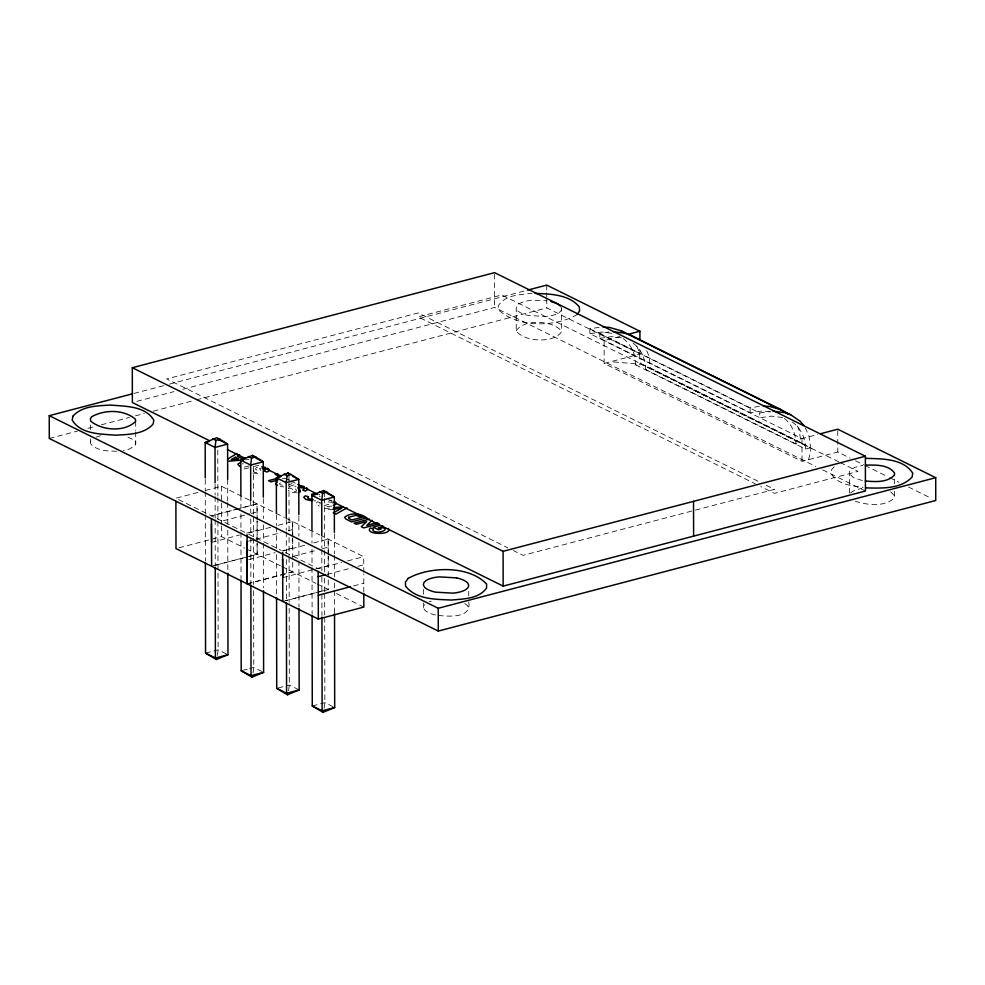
<?xml version="1.0" encoding="UTF-8"?>
<svg xmlns="http://www.w3.org/2000/svg" width="985" height="985" viewBox="0 0 985 985"><rect width="100%" height="100%" fill="white"/><g stroke="black" fill="none" stroke-linecap="round" stroke-linejoin="round"><path stroke-width="0.74" stroke-dasharray="4.92 3.69" d="M213.08 565.846L257.097 554.223L257.085 521.176M257.097 519.637L257.011 503.864L239.367 508.494M292.717 538.82L292.693 548.042L282.424 550.75M292.73 537.281L292.644 521.508L276.477 525.756M328.264 556.414L328.227 565.636L313.562 569.515M328.264 554.875L328.177 539.103L312.011 543.351M363.785 592.17L363.797 574.009M363.81 572.47L363.724 556.71L321.344 535.729M849.329 493.116L849.538 471.286L854.438 467.481L862.712 465.437M217.402 655.444L218.141 649.829L217.907 520.708M253.047 673.087L253.773 667.473L253.637 586.001M288.58 690.682L289.307 685.067L289.171 603.608M324.114 708.277L324.853 702.662L324.705 616.585M894.602 491.367L894.318 498.114C884.062 507.201 867.526 505.182 855.362 501.217M808.611 459.663L811.111 448.409L641.247 364.302L610.762 361.704M435.555 614.96C431.11 614.135 420.102 610.565 424.781 604.593M468.762 601.958C471.938 618.358 448.988 616.548 438.731 615.465M560.662 306.47L561.622 308.637L561.672 331.44C554.58 343.63 523.958 342.115 516.263 330.862L516.226 308.059L516.793 305.904L518.886 303.922A20.636 7.424 -0.1 0 1 532.319 300.191L546.835 300.794M516.263 330.862C523.355 318.672 553.964 320.187 561.672 331.44M561.622 308.637L561.044 310.792L558.963 312.787A20.636 7.424 -0.1 0 1 545.53 316.505L528.231 315.446A25.561 9.197 -0.1 0 1 517.187 310.238L516.226 308.059M116.698 451.228C107.894 451.093 97.281 450.995 90.842 444.112L90.374 441.933L91.457 439.815M135.708 431.886L135.745 443.94L134.662 446.057L128.259 449.517L123.371 450.637M320.002 503.286L319.965 504.295M834.209 466.755L831.734 469.5L831.18 473.403C837.065 484.558 851.877 485.716 863.045 487.624M850.498 493.005L854.697 490.185L861.592 488.437M577.272 314.523C555.528 327.352 517.519 327.906 498.619 309.881L498.213 305.953C504.886 294.687 520.462 294.724 532.023 293.358M280.417 482.872L279.408 483.807L280.368 484.817L284.862 485.568M291.597 483.795L288.605 484.94M288.297 488.671L289.885 487.994L292.459 489.176C289.159 492.291 301.902 492.746 293.85 488.067L294.084 486.996L296.066 486.11M254.007 470.128C250.707 473.243 263.451 473.711 255.41 469.032L256.396 467.493L260.68 466.705M96.124 437.057L100.544 435.739M242.248 463.984L243.233 463.59M429.362 601.749L431.307 601.195M211.578 542.403L239.453 535.04M246.779 533.107L257.048 530.398M248.676 559.665L275.086 552.683M247.247 583.883L292.73 571.866L292.668 538.303M282.744 577.641L312.085 569.896M282.793 601.478L328.276 589.473L328.214 555.897M353.492 585.94L363.773 583.231M133.898 393.458L163.596 385.664M169.531 384.101L525.941 290.563M136.829 401.351L173.951 391.611M182.853 389.272L494.642 307.443L815.814 466.459M49.287 438.473L77.507 431.061M87.899 428.34L93.846 426.776M101.27 424.831L129.478 417.418M135.425 415.867L144.327 413.528M153.241 411.188L194.821 400.279M196.31 399.885L546.774 307.899L639.954 354.046L639.942 347.964M619.873 336.501L604.125 340.638L604.162 363.44L802.012 461.399L837.804 452.004L850.043 458.074M604.162 363.44L639.954 354.046M249.18 465.893L244.797 467.038L243.701 466.496M623.246 338.643C631.545 344.59 635.694 354.92 635.707 364.93L640.792 363.588L810.655 447.707L808.907 435.715L805.274 427.884M248.836 467.826L244.625 468.934L240.168 466.73M254.462 466.361L258.673 465.252M633.183 343.26C641.481 349.207 645.631 359.537 645.643 369.547L650.728 368.205L801.002 442.622L799.254 430.63L797.099 425.224M197.948 492.438L175.896 498.238L245.696 532.799M205.299 490.518L221.465 486.27L284.443 517.445M282.079 478.944L284.874 478.217M237.89 508.888L211.43 515.832L235.058 509.701M236.523 509.319L257.11 503.914L257.134 519.181M178.925 547.82L221.551 536.628L244.797 548.14M270.592 527.295L247.063 533.476L281.242 550.393M216.023 565.082L257.196 554.272L257.171 543.597M304.661 545.284L282.609 551.071L318.143 568.665L341.672 562.497M247.161 583.834L292.73 571.866M599.126 327.315L589.88 328.842L589.892 333.656L801.975 438.596L817.722 434.471M347.545 560.945L363.724 556.71M645.643 369.547L795.917 443.952L801.002 442.622M635.707 364.93L805.57 449.037L810.655 447.707M285.638 600.653L328.276 589.473L317.33 584.056M205.557 653.129L212.538 651.294M213.942 650.925L218.141 649.829L227.978 654.705M242.581 670.403L248.183 668.938M249.574 668.569L253.773 667.473L263.611 672.349M278.127 688.01L289.307 685.067L297.926 689.328M312.27 705.974L324.853 702.662L334.691 707.538M223.238 520.782L249.747 513.862M251.224 513.481L257.122 511.941M248.552 541.122L254.45 539.583M255.928 539.201L280.971 532.663M288.334 530.743L292.754 529.598M292.939 556.414L316.505 550.258M322.403 548.731L328.288 547.192M326.995 574.39L352.051 567.865M357.937 566.326L363.834 564.787M289.442 486.553L295.081 484.485A8.717 3.14 -0.1 0 0 295.365 482.551M331.686 506.081L324.139 506.893M589.892 333.656L601.736 332.019L612.769 333.447M770.295 411.927L761.947 411.04L750.102 412.678L599.828 338.274L599.816 333.459L609.062 331.933M599.828 338.274L611.673 336.636L621.363 337.793M599.816 333.459L750.102 407.864L759.337 406.349M589.88 328.842L759.743 412.949L770.295 411.336M261.025 468.146L259.387 468.651L260.877 470.399M332.979 509.22L327.229 509.836L324.631 508.555L332.24 507.817M246.225 459.7L249.106 459.453M313.796 500.885L315.68 500.762M297.273 492.808L292.742 492.562L288.162 490.444M324.102 505.539L332.29 503.397A4.568 1.65 -0.1 0 0 331.945 502.338L325.432 501.55L324.028 500.121M283.803 486.922L280.405 486.442M782.632 417.554L771.6 416.126L759.755 417.763L759.743 412.949M318.611 494.187L319.756 494.47M331.945 500.503L330.8 500.22A7.141 2.573 -0.1 0 0 328.313 499.924M862.478 480.594L853.416 477.614L849.316 473.465M252.813 473.083L260.102 473.539A4.654 1.675 -0.1 0 0 260.914 473.268M320.741 502.842L317.589 501.833L315.976 503.2L316.948 504.874L319.251 505.982M127.915 437.081L133.307 439.655L135.29 441.748L135.745 443.94M855.485 460.758L863.648 464.809M865.015 465.474L888.138 476.925M889.504 477.602L899.022 482.318M908.539 487.033L931.675 498.484M838.801 461.866L501.747 294.971L418.169 316.911L755.212 483.795M840.168 462.544L858.058 471.396L774.481 493.337L760.716 486.516M822.709 469.882L865.433 491.035M757.957 481.197L418.157 312.947L166.724 378.929L507.903 547.869M766.219 485.285L774.469 489.373L523.035 555.355L513.407 550.59M285.379 478.279L289.516 480.323M290.895 481.012L296.411 483.733M329.483 500.121L332.24 501.488M285.81 518.122L319.977 535.052M246.164 548.817L280.429 565.784M281.796 566.461L315.963 583.379M336.476 593.524L363.81 607.068M464.785 603.559L467.481 605.566L468.774 608.04M319.202 495.972L319.756 496.305A4.568 1.65 -0.1 0 1 320.088 496.649M890.686 491.774L894.626 495.947M792.125 421.949C800.928 427.921 805.619 438.547 805.57 449.037M784.442 418.477C792.174 424.449 795.868 434.385 795.917 443.952M646.825 350.82L648.967 356.213L650.728 368.205M636.889 346.203L639.031 351.608L640.792 363.588M894.565 479.129L894.589 483.721M135.671 421.346L135.696 430.383M837.767 430.728L837.804 452.004M801.975 438.596L802.012 461.399M750.102 407.864L750.102 412.678M546.724 285.096L546.737 291.178M546.737 292.705L546.749 297.261M546.749 298.787L546.774 307.899M494.581 274.162L494.642 307.443M468.749 591.32L468.749 595.876M423.353 589.362L423.365 595.445M423.378 603.042L423.378 607.597M334.395 533.845L334.42 553.829M334.432 555.368L334.469 576.89M334.481 583.034L334.481 589.178M334.494 590.717L334.531 613.778M328.177 539.103L328.214 554.37M324.484 492.081L324.496 496.699M324.496 498.225L324.582 548.953M324.582 550.492L324.619 572.014M324.631 578.158L324.656 591.997M324.656 593.536L324.693 615.046M321.8 537.145L321.824 547.906M321.824 549.445L321.861 570.968M321.873 577.111L321.935 615.539M311.962 532.282L311.986 543.03M311.986 549.187L312.023 566.092M312.023 567.631L312.11 613.741M298.849 516.251L298.886 536.234M298.898 542.378L298.923 559.283M298.923 560.822L299.009 606.932M292.644 521.508L292.668 536.776M288.95 474.487L289.048 531.358M289.061 537.502L289.085 555.946M289.085 557.485L289.171 602.069M286.266 519.551L286.278 530.312M286.29 531.851L286.327 553.373M286.339 559.517L286.401 601.022M276.428 514.675L276.44 525.436M276.44 526.975L276.477 548.497M276.49 554.641L276.563 596.147M263.315 498.656L263.352 518.639M263.352 524.783L263.389 541.688M263.389 543.227L263.463 587.799M257.134 520.696L257.171 542.07M253.428 466.114L253.514 515.303M253.514 516.842L253.551 536.813M253.551 538.352L253.625 584.474M250.719 500.417L250.744 512.717M250.756 518.861L250.781 535.766M250.793 537.305L250.867 583.428M240.882 495.541L240.906 507.841M240.919 513.985L240.943 530.903M240.943 532.442L241.029 578.552M227.67 479.473L227.707 500.996M227.72 502.522L227.757 524.045M227.757 530.201L227.843 573.233M221.465 486.27L221.49 501.525M221.502 503.052L221.539 524.426M221.539 525.953L221.551 536.628M217.783 450.01L217.87 496.12M217.87 497.659L217.907 519.169M215.087 484.312L215.112 495.073M215.112 496.612L215.149 518.122M215.149 519.661L215.235 565.772M205.249 479.436L205.262 490.198M205.274 491.737L205.311 513.259M205.311 514.786L205.385 560.908M90.374 425.052L90.374 429.657M90.374 438.854L90.374 441.933M287.977 479.954A7.141 2.573 -0.1 0 1 289.27 480.064M291.942 482.712A4.568 1.65 -0.1 0 1 291.966 483.426"/><path stroke-width="1.48" d="M227.67 479.473L227.609 444.112L220.061 439.322L215.937 440.406L215.025 447.424L215.087 482.773M263.315 497.117L263.254 461.756L255.694 456.966L251.581 458.05L250.658 465.068L250.719 500.417M298.849 514.712L298.787 479.363L291.228 474.561L287.115 475.644L286.204 482.662L286.266 518.012M334.383 532.306L334.321 496.957L326.774 492.168L322.649 493.239L321.738 500.257L321.8 535.606M577.272 314.523L579.636 310.755L579.229 306.827C568.813 294.281 550.159 293.986 535.077 293.395M372.01 520.302L366.802 525.362L376.886 522.715L379.151 523.835L363.699 527.898L361.323 526.716L366.691 521.558L356.373 524.266L354.108 523.146L369.56 519.095M227.547 459.182L236.979 453.445M277.265 481.874L275.665 483.795L277.573 485.457M239.638 454.762L237.176 456.203L242.014 458.591L245.019 458.308M347.015 507.928L335.885 514.121L333.238 512.816L341.623 508.297L332.979 509.22M220.061 439.322L216.835 437.734L205.188 442.548L205.249 477.897M255.694 456.966L252.48 455.378L240.82 460.192L240.882 495.541M291.228 474.561L288.014 472.972L276.354 477.787L276.416 513.148M326.774 492.168L323.548 490.567L311.9 495.381L311.962 530.743M227.843 573.233L227.978 654.705L216.318 659.519L205.557 653.129L205.397 562.447M263.475 590.877L263.611 672.349L251.963 677.163L241.19 670.773L241.029 580.091M299.009 608.471L299.157 689.943L287.497 694.757L276.723 688.367L276.563 597.686M334.531 613.778L334.691 707.538L323.043 712.352L312.27 705.974L312.11 615.28M333.312 505.588L335.417 504.443A8.717 3.14 -0.1 0 0 335.971 503.163M240.463 462.433L237.767 464.243L240.168 466.73M298.073 487.476L303.023 487.932L304.07 488.991L302.703 490.013L305.362 491.109L307.849 489.348L306.68 487.809M363.785 593.659L363.81 607.068L318.327 619.072L318.29 595.248L350.562 586.715M209.571 440.738L132.372 402.52L132.31 367.725L494.581 272.648L865.372 456.24L865.433 491.035L503.163 586.112L333.619 502.165M820.591 433.72L837.767 429.201L935.713 477.7L935.75 500.503L438.276 631.065L49.287 438.473L49.25 415.67L132.409 393.84M527.418 290.169L546.724 285.096L639.918 331.243L639.93 340.367M209.374 441.44L205.188 442.548L215.025 447.424L227.609 444.112L217.771 439.248M628.467 334.247L639.918 331.243M245.019 459.096L240.82 460.192L250.658 465.068L263.254 461.756L255.866 458.111M277.758 473.637L275.147 474.314L280.011 476.715M280.553 476.691L276.354 477.787L286.204 482.662L298.787 479.363L292.631 476.309M276.982 478.439L268.499 480.655L270.937 481.874L277.905 480.04M316.099 494.285L311.9 495.381L321.738 500.257L334.321 496.957L326.946 493.3M366.986 517.814L351.534 521.878L345.821 518.984L344.676 517.174C350.525 512.532 359.71 513.21 365.841 517.248M132.31 367.725L503.101 551.317L865.372 456.24M227.978 654.705L215.395 658.005L205.557 653.129M49.25 415.67L438.226 608.274L935.713 477.7M263.611 672.349L251.027 675.648L241.19 670.773M299.157 689.943L286.573 693.243L276.723 688.367M334.691 707.538L322.107 710.838L312.27 705.974M318.29 595.248L318.155 576.693L325.53 574.772M333.767 507.669L342.891 506.783M228.951 461.177L243.344 459.946M865.47 465.129C875.185 464.969 888.236 464.304 894.552 473.022L894.331 475.189C887.177 482.835 874.902 481.788 865.31 480.988M865.741 458.333C881.55 458.875 903.085 458.271 912.701 473.071L912.147 476.986C900.783 489.323 881.476 488.215 866.012 487.895M312.996 499.493L308.502 498.742L307.542 497.745L308.551 496.809L305.399 495.8L303.786 497.166L305.719 499.383L311.95 500.848M299.132 485.74L300.844 485.827M603.042 327.032L609.333 327.402L620.846 330.664L790.709 414.771L800.103 421.186L803.809 425.446M612.978 331.649L625.241 333.238L630.782 335.282L781.056 409.686L788.259 414.316M763.252 406.054L769.556 406.423L781.056 409.686M772.905 411.139L785.168 412.727L790.709 414.771M456.56 577.887L439.248 576.878A20.636 7.424 -0.1 0 0 425.914 580.645L423.87 582.64L423.341 584.807L424.363 586.974A25.561 9.197 -0.1 0 0 435.505 592.157L452.829 593.155A20.636 7.424 -0.1 0 0 466.164 589.387L468.207 587.392L468.737 585.238L467.715 583.071A25.561 9.197 -0.1 0 0 456.56 577.887M262.392 466.791L265.642 467.543M262.158 468.183L265.396 469.439L264.251 470.978L266.923 472.074L269.2 470.781L268.917 469.303M383.19 526.187L379.299 525.522L373.143 527.135L378.4 529.745L380.998 529.056L378.203 527.677C394.246 527.135 378.609 535.495 372.872 530.496L373.413 529.019L370.409 527.972C363.477 534.51 392.793 535.754 388.373 528.403M302.493 486.097L304.094 486.578M212.723 438.805L215.937 440.406M248.355 456.461L251.581 458.05M283.902 474.056L287.115 475.644M319.435 491.65L322.649 493.239M227.486 449.616L245.4 458.481M261.948 466.681L281.242 476.235M297.79 484.423L317.084 493.977M318.327 619.072L175.983 548.596L175.896 501.279M267.231 468.22L268.228 468.774M630.782 335.282L635.781 338.114M620.846 330.664L625.844 333.496M298.049 488.301L300.302 490.444L300.363 491.626A4.654 1.675 -0.1 0 1 298.553 492.574M335.048 501.907L335.7 502.522M313.242 495.504L311.839 494.088L314.769 493.867A7.141 2.573 -0.1 0 1 317.404 494.002M323.548 490.567L324.484 492.081M288.014 472.972L288.95 474.487M252.48 455.378L253.404 456.892M323.043 712.352L322.107 710.838L321.947 617.078M287.497 694.757L286.573 693.243L286.413 602.561M251.963 677.163L251.027 675.648L250.867 584.955M216.318 659.519L215.395 658.005L215.235 567.311M282.621 559.098L282.744 577.641M247.087 541.504L247.247 583.883M211.443 523.86L211.578 542.403M693.538 501.34L693.6 536.135M503.101 551.317L503.163 586.112M438.226 608.274L438.276 631.065M318.155 571.349L318.155 576.693M282.609 552.413L282.793 601.478M247.075 534.818L247.161 583.834M211.43 518.504L211.615 566.24M550.91 301.558A25.561 9.197 -0.1 0 1 559.997 305.756M72.915 416.199L72.225 420.102C80.671 434.422 101.012 433.942 115.713 435.198C128.469 434.397 144.019 434.447 153.131 424.067L153.82 420.164C145.374 405.845 125.033 406.325 110.332 405.069C97.577 405.869 82.026 405.82 72.915 416.199M91.605 416.815L90.374 418.921L90.694 421.1C102.144 430.753 124.824 432.243 135.671 421.346L135.351 419.167C123.999 409.28 104.324 409.428 91.605 416.815M348.604 517.297L348.764 518.405L351.719 519.981L361.951 517.297L355.917 515.364L348.604 517.297M408.196 578.38L405.475 582.11L405.524 586.038C415.892 599.668 435.961 599.299 451.561 600.05C463.529 598.855 479.067 598.929 486.602 587.934L486.553 584.006C468.995 565.279 429.472 566.375 408.196 578.38M235.366 457.274L231.29 459.601L238.653 458.911L235.366 457.274"/></g></svg>
